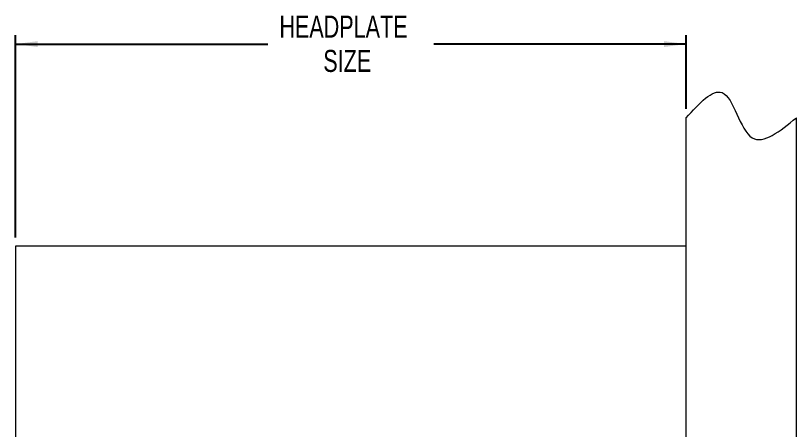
# Model space of a CAD drawing. Header units: inches. Extents: x 14.42 to 22.3, y 12.35 to 20.68.
# Drawn here: x 16.99 to 22.3, y 17.87 to 20.68 of the extents above; entities that cross this region are included whole.
import ezdxf

# ---------------------------------------------------------------- set-up
doc = ezdxf.new("R2010")
doc.units = ezdxf.units.IN
doc.header["$MEASUREMENT"] = 0
doc.layers.add('DIM', color=1, linetype='Continuous')
doc.layers.add('SLD-0', color=7, linetype='Continuous', lineweight=15)
doc.styles.add('SLDTEXTSTYLE0', font='ARIAL.TTF', dxfattribs={"width": 0.7})
doc.dimstyles.new('SLDDIMSTYLE2', dxfattribs={"dimtxt": 0.15, "dimasz": 0.15, "dimexe": 0, "dimexo": 0.0625, "dimgap": 0.0375, "dimtad": 0, "dimtih": 1, "dimtoh": 1, "dimdec": 3, "dimlfac": 4, "dimrnd": 1e-09, "dimzin": 12, "dimdsep": 46, "dimtxsty": 'SLDTEXTSTYLE0', "dimsah": 1, "dimcen": 0.09, "dimadec": 0, "dimazin": 0, "dimtfac": 1, "dimtdec": 3, "dimtofl": 0, "dimtmove": 0, "dimatfit": 3, "dimfxl": 0, "dimtolj": 1, "dimtzin": 12, "dimarcsym": 0})

# ---------------------------------------------------------------- blocks, each defined once
blk = doc.blocks.new('*D6')
at = {"layer": 'DIM'}
for p, q in [((16.9903, 19.1763), (16.9903, 20.5513)), ((21.5528, 20.0504), (21.5528, 20.5513)), ((16.9903, 20.4913), (18.7069, 20.4913)), ((21.5528, 20.4913), (19.8362, 20.4913))]:
    blk.add_line(p, q, dxfattribs=at)
for points in [[(16.9903, 20.4913), (17.1403, 20.4713), (17.1403, 20.5113)], [(21.5528, 20.4913), (21.4028, 20.5113), (21.4028, 20.4713)]]:
    blk.add_solid(points, dxfattribs=at)
at = {"layer": 'DIM', "char_height": 0.15, "attachment_point": 1, "style": 'SLDTEXTSTYLE0'}
for s, insert in [('HEADPLATE', (18.7851, 20.6847)), ('SIZE', (19.0839, 20.4518))]:
    blk.add_mtext(s, dxfattribs=dict(at, insert=insert))

msp = doc.modelspace()

# ---------------------------------------------------------------- linework, layer by layer
at = {"color": 7, "linetype": 'Continuous', "lineweight": 15}
for p, q in [((16.990332, 19.116343), (16.990332, 16.723842)), ((21.552832, 19.116343), (16.990332, 19.116343)), ((21.552832, 14.116343), (21.552832, 19.116343))]:
    msp.add_line(p, q, dxfattribs=at)
at = {"layer": 'SLD-0'}
for p, q in [((21.552832, 19.116343), (21.552832, 19.990427)), ((22.302832, 12.398159), (22.302832, 19.990427))]:
    msp.add_line(p, q, dxfattribs=at)
msp.add_open_spline([(21.552832, 19.990427), (21.643078, 20.08886), (21.844938, 20.309029), (21.953068, 19.705872), (22.190677, 19.899182), (22.302832, 19.990427)], degree=3, knots=[0, 0, 0, 0, 0.29918616, 0.66920736, 1, 1, 1, 1], dxfattribs=at)

# ---------------------------------------------------------------- dimensions: what is measured, and where the dimension line sits
at = {"layer": 'DIM'}
dim = msp.add_linear_dim(base=(21.552832, 20.491343), p1=(16.990332, 19.116343), p2=(21.552832, 19.990427), text='HEADPLATE\\PSIZE', dimstyle='SLDDIMSTYLE2', dxfattribs=at)
dim.commit()
dim.dimension.update_dxf_attribs({"geometry": '*D6', "text_midpoint": (19.271582, 20.491343)})

doc.saveas('drawing.dxf')
